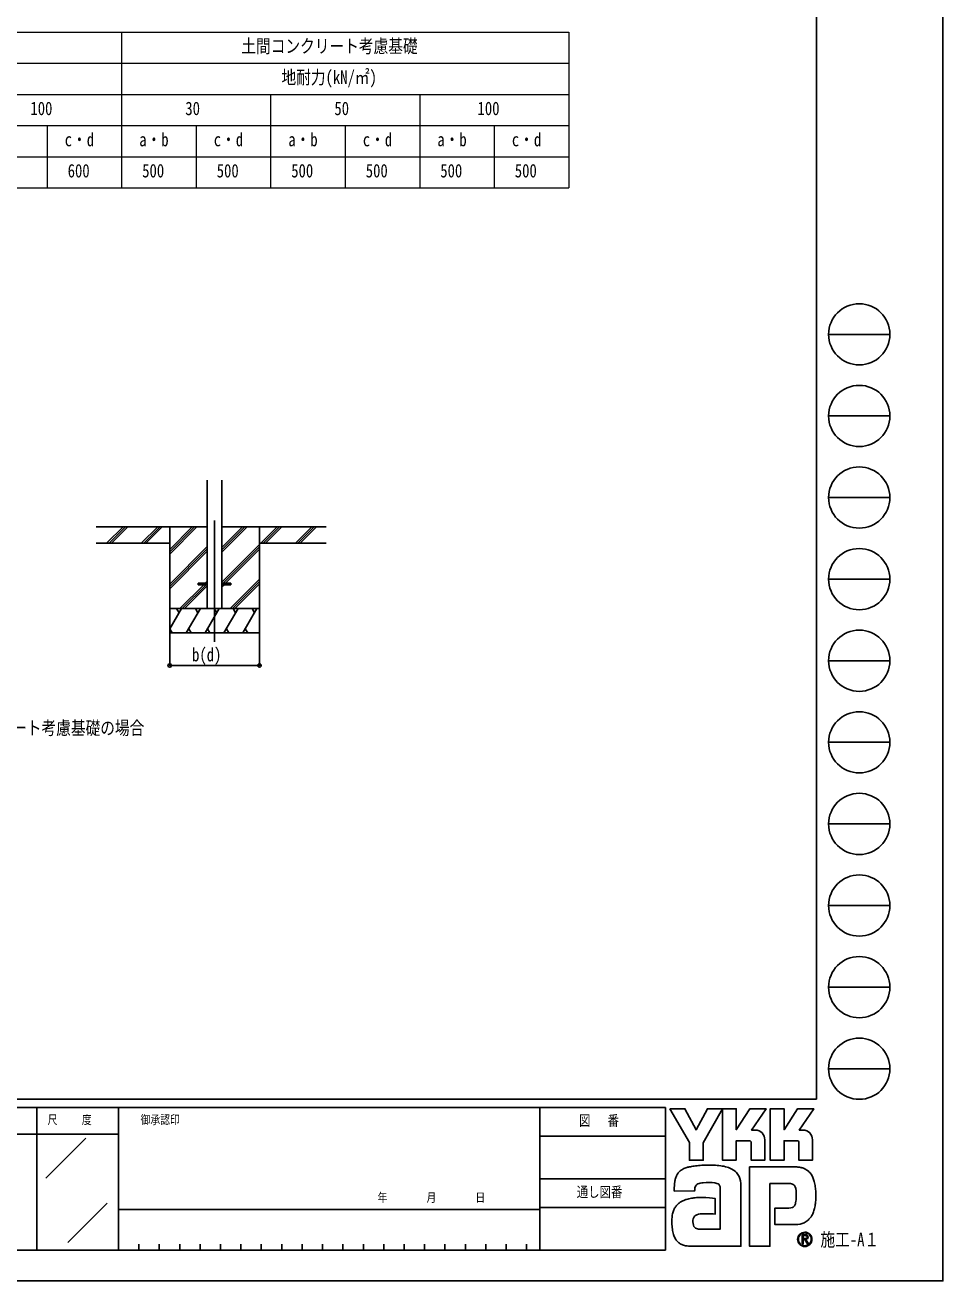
# Model space of a CAD drawing. Units: millimetres, scale not verified. Extents: x -10512 to 10512, y -7425 to 7425.
# Drawn here: x 4891 to 10512, y -7425 to 270 of the extents above; entities that cross this region are included whole.
import ezdxf
from ezdxf.enums import TextEntityAlignment as Align

# ---------------------------------------------------------------- set-up
doc = ezdxf.new("R2010")
doc.units = ezdxf.units.MM
doc.header["$LTSCALE"] = 30
doc.layers.add('0-1_TABLE1', color=7, linetype='Continuous', lineweight=18)
for name, color, linetype in [('0-2_USER1', 3, 'Continuous'), ('0-3_YKK_12', 2, 'Continuous'), ('0-4_YKK_13', 4, 'Continuous'), ('0-5_YKK_A1', 4, 'Continuous'), ('0-6_YKK_D', 6, 'Continuous'), ('0-7_YKK_ZWAK', 7, 'Continuous')]:
    doc.layers.add(name, color=color, linetype=linetype)
doc.styles.add('ＭＳ ゴシック', font='')
doc.styles.get('ＭＳ ゴシック').set_extended_font_data('MS Gothic')

msp = doc.modelspace()

# ---------------------------------------------------------------- linework, layer by layer
at = {"layer": '0-1_TABLE1'}
for p, q in [((1746.5, 227.07), (8220.5, 227.07)), ((5481.5, 227.07), (5481.5, -727.43)), ((2742.5, 36.17), (8220.5, 36.17)), ((2742.5, -154.73), (8220.5, -154.73)), ((6394.5, -154.73), (6394.5, -727.43)), ((7307.5, -154.73), (7307.5, -727.43)), ((2742.5, -345.63), (8220.5, -345.63)), ((5025, -345.63), (5025, -727.43)), ((5938, -345.63), (5938, -727.43)), ((6851, -345.63), (6851, -727.43)), ((7764, -345.63), (7764, -727.43)), ((1746.5, -536.53), (8220.5, -536.53)), ((1746.5, -727.43), (8220.5, -727.43))]:
    msp.add_line(p, q, dxfattribs=at)
msp.add_lwpolyline([(8220.5, 227.07), (8220.5, -345.63), (8220.5, -727.43)], dxfattribs=at)
at = {"layer": '0-3_YKK_12'}
msp.add_line((6051.26, -2766.27), (6051.26, -3509.59), dxfattribs=at)
at = {"layer": '0-4_YKK_13'}
for p, q in [((5951.26, -3150.01), (5951.26, -3159.01)), ((5951.26, -3150.01), (6006.06, -3150.01)), ((6096.46, -3150.01), (6151.26, -3150.01)), ((6151.26, -3150.01), (6151.26, -3159.01)), ((5951.26, -3159.01), (6006.06, -3159.01)), ((6096.46, -3159.01), (6151.26, -3159.01))]:
    msp.add_line(p, q, dxfattribs=at)
at = {"layer": '0-5_YKK_A1'}
for p, q in [((6006.06, -2519.16), (6006.06, -3304.51)), ((6096.46, -2519.16), (6096.46, -3304.51)), ((6006.06, -2804.51), (5325.31, -2804.51)), ((5391.99, -2903.1), (5490.59, -2804.51)), ((5404.73, -2904.51), (5504.73, -2804.51)), ((5418.87, -2904.51), (5518.87, -2804.51)), ((5604.12, -2903.1), (5702.72, -2804.51)), ((5616.86, -2904.51), (5716.86, -2804.51)), ((5631, -2904.51), (5731.01, -2804.51)), ((5776.26, -2804.51), (5776.26, -3454.51)), ((5776.26, -2971.39), (5943.14, -2804.51)), ((5776.26, -2957.25), (5929, -2804.51)), ((5776.26, -2943.1), (5914.85, -2804.51)), ((6096.46, -2959.56), (6251.51, -2804.51)), ((6096.46, -2945.41), (6237.36, -2804.51)), ((6096.46, -2931.27), (6223.22, -2804.51)), ((6096.46, -2804.51), (6734.46, -2804.51)), ((6326.26, -2804.51), (6326.26, -3454.51)), ((6335.35, -2904.51), (6435.35, -2804.51)), ((6349.49, -2904.51), (6449.5, -2804.51)), ((6363.64, -2904.51), (6463.64, -2804.51)), ((6547.48, -2904.51), (6647.49, -2804.51)), ((6561.63, -2904.51), (6661.63, -2804.51)), ((6575.77, -2904.51), (6675.77, -2804.51)), ((5776.26, -2904.51), (5325.31, -2904.51)), ((6096.46, -3143.4), (6326.26, -2913.6)), ((6326.26, -2904.51), (6734.46, -2904.51)), ((5776.26, -3155.23), (6006.06, -2925.44)), ((5776.26, -3169.38), (6006.06, -2939.58)), ((5776.26, -3183.52), (6006.06, -2953.72)), ((6103.99, -3150.01), (6326.26, -2927.75)), ((6118.13, -3150.01), (6326.26, -2941.89)), ((5993.62, -3150.01), (6006.06, -3137.57)), ((6147.48, -3304.51), (6326.26, -3125.73)), ((6161.62, -3304.51), (6326.26, -3139.88)), ((6175.77, -3304.51), (6326.26, -3154.02)), ((5839.11, -3304.51), (5984.62, -3159.01)), ((5853.26, -3304.51), (5998.76, -3159.01)), ((5867.4, -3304.51), (6006.06, -3165.85)), ((6096.46, -3171.69), (6109.13, -3159.01)), ((6326.26, -3304.51), (5776.26, -3304.51)), ((5776.26, -3429.96), (5848.68, -3304.51)), ((5833.68, -3330.49), (5818.68, -3304.51)), ((5877.55, -3454.51), (5964.15, -3304.51)), ((5949.15, -3330.49), (5934.15, -3304.51)), ((5993.02, -3454.51), (6079.63, -3304.51)), ((6064.62, -3330.49), (6049.62, -3304.51)), ((6108.49, -3454.51), (6195.09, -3304.51)), ((6180.09, -3330.49), (6165.09, -3304.51)), ((6223.96, -3454.51), (6310.57, -3304.51)), ((6295.56, -3330.49), (6280.56, -3304.51)), ((5776.26, -3454.51), (6326.26, -3454.51)), ((5777.08, -3428.53), (5792.08, -3454.51)), ((5892.55, -3428.53), (5907.55, -3454.51)), ((6008.02, -3428.53), (6023.02, -3454.51)), ((6123.49, -3428.53), (6138.49, -3454.51)), ((6238.96, -3428.53), (6253.96, -3454.51))]:
    msp.add_line(p, q, dxfattribs=at)
at = {"layer": '0-6_YKK_D'}
for p, q in [((5776.26, -3454.51), (5776.26, -3655.51)), ((6326.26, -3454.51), (6326.26, -3655.51)), ((5776.26, -3654.51), (6326.26, -3654.51))]:
    msp.add_line(p, q, dxfattribs=at)
for centre in [(5776.26, -3654.51), (6326.26, -3654.51)]:
    msp.add_circle(centre, 10.62, dxfattribs=at)
at = {"layer": '0-7_YKK_ZWAK'}
for p, q in [((9737.55, 6937.5), (9737.55, -6312.5)), ((9812.55, -1625), (10187.55, -1625)), ((9812.55, -2125), (10187.55, -2125)), ((9812.55, -2625), (10187.55, -2625)), ((9812.55, -3125), (10187.55, -3125)), ((9812.55, -3625), (10187.55, -3625)), ((9812.55, -4125), (10187.55, -4125)), ((9812.55, -4625), (10187.55, -4625)), ((9812.55, -5125), (10187.55, -5125)), ((9812.55, -5625), (10187.55, -5625)), ((9812.55, -6125), (10187.55, -6125)), ((9737.55, -6312.5), (-9762.45, -6312.5)), ((4962.55, -6362.5), (4962.55, -7237.5)), ((5462.55, -6362.5), (4962.55, -6362.5)), ((8043.8, -6362.5), (5462.55, -6362.5)), ((5462.55, -6362.5), (5462.55, -7237.5)), ((8043.8, -6362.5), (8043.8, -7237.5)), ((8812.55, -6362.5), (8043.8, -6362.5)), ((8812.55, -6362.5), (8812.55, -7237.5)), ((4962.55, -6525), (3237.55, -6525)), ((4962.55, -6525), (5462.55, -6525)), ((8043.8, -6537.5), (8812.55, -6537.5)), ((5017.76, -6795.73), (5262.59, -6550.9)), ((8043.8, -6800), (8812.55, -6800)), ((5151.68, -7189.97), (5392.23, -6949.42)), ((5462.55, -6987.5), (8043.8, -6987.5)), ((8812.55, -6975), (8043.8, -6975)), ((9697.91, -7139.3), (9697.91, -7139.3)), ((5587.55, -7200), (5587.55, -7237.5)), ((5712.55, -7200), (5712.55, -7237.5)), ((5837.55, -7200), (5837.55, -7237.5)), ((5962.55, -7200), (5962.55, -7237.5)), ((6087.55, -7200), (6087.55, -7237.5)), ((6212.55, -7200), (6212.55, -7237.5)), ((6337.55, -7200), (6337.55, -7237.5)), ((6462.55, -7200), (6462.55, -7237.5)), ((6587.55, -7200), (6587.55, -7237.5)), ((6712.55, -7200), (6712.55, -7237.5)), ((6837.55, -7200), (6837.55, -7237.5)), ((6962.55, -7200), (6962.55, -7237.5)), ((7087.55, -7200), (7087.55, -7237.5)), ((7212.55, -7200), (7212.55, -7237.5)), ((7337.55, -7200), (7337.55, -7237.5)), ((7462.55, -7200), (7462.55, -7237.5)), ((7587.55, -7200), (7587.55, -7237.5)), ((7712.55, -7200), (7712.55, -7237.5)), ((7837.55, -7200), (7837.55, -7237.5)), ((7962.55, -7200), (7962.55, -7237.5)), ((9666.68, -7209.95), (9666.68, -7209.95)), ((3237.55, -7237.5), (4962.55, -7237.5)), ((4962.55, -7237.5), (5462.55, -7237.5)), ((5462.55, -7237.5), (8043.8, -7237.5)), ((8043.8, -7237.5), (8812.55, -7237.5))]:
    msp.add_line(p, q, dxfattribs=at)
for points in [[(-10512.5, -7425), (10512.5, -7425), (10512.5, 7425), (-10512.5, 7425)], [(8840.05, -6370), (8932.08, -6370), (9001.18, -6500.25), (9070.1, -6370), (9162.19, -6370), (9044.18, -6579.98), (9044.18, -6685.33), (8960.24, -6685.33), (8960.24, -6577.14)]]:
    msp.add_lwpolyline(points, close=True, dxfattribs=at)
for points in [[(4962.55, -6362.5), (3237.55, -6362.5), (3237.55, -7237.5)], [(9326.37, -6566.52), (9246.92, -6566.52), (9246.92, -6685.24), (9162.29, -6685.24), (9162.29, -6370), (9246.92, -6370), (9246.92, -6498.96), (9330.17, -6370), (9429.6, -6370), (9340.4, -6500.53), (9343.56, -6500.53), (9347.05, -6500.53), (9350.63, -6500.53), (9354.08, -6500.53), (9357.16, -6500.53), (9359.65, -6500.53), (9361.31, -6500.53), (9361.92, -6500.53)], [(9618.78, -6566.52), (9539.42, -6566.52), (9539.42, -6685.33), (9454.74, -6685.33), (9454.74, -6370), (9539.42, -6370), (9539.42, -6498.96), (9622.58, -6370), (9722.01, -6370), (9632.81, -6500.53), (9636, -6500.53), (9639.51, -6500.53), (9643.09, -6500.53), (9646.53, -6500.53), (9649.6, -6500.53), (9652.08, -6500.53), (9653.73, -6500.53), (9654.33, -6500.53)], [(9386.26, -6505.53), (9396.37, -6511.31), (9404.93, -6518.83), (9411.81, -6527.8), (9416.89, -6537.87), (9420.03, -6548.74), (9421.1, -6560.09), (9421.1, -6685.55), (9338.53, -6685.55), (9338.53, -6578.52)], [(9678.7, -6505.53), (9688.84, -6511.31), (9697.44, -6518.83), (9704.35, -6527.8), (9709.46, -6537.87), (9712.62, -6548.74), (9713.7, -6560.09), (9713.7, -6685.33), (9630.93, -6685.33), (9630.93, -6578.52)], [(9572.17, -6828.77), (9452.98, -6828.77), (9452.98, -7212.5), (9328.08, -7212.5), (9328.08, -6726.98), (9618.38, -6726.98)], [(9696.78, -6761.28), (9704.93, -6771.56), (9711.03, -6781.52), (9715.29, -6790.54)], [(9011.99, -6830.78), (9006.18, -6834.05), (9001.65, -6838.04), (8998.22, -6842.71), (8995.73, -6847.99), (8994.01, -6853.83), (8992.9, -6860.17), (8992.23, -6866.97), (8991.82, -6874.17), (8866.86, -6874.47), (8867.23, -6857.38), (8867.92, -6838.18)], [(9269.27, -6797.91), (9272.82, -6812.25), (9274.83, -6827.61), (9275.46, -6843.97), (9275.46, -7212.5), (8973.88, -7212.5)], [(9059.87, -6913.82), (9083.52, -6915.38), (9102.11, -6917.46), (9114.28, -6919.42), (9118.63, -6920.58), (9118.63, -7016.18), (9104.81, -7014.72), (9089.64, -7013.9), (9074.12, -7013.58), (9059.22, -7013.63), (9045.92, -7013.91), (9035.21, -7014.27), (9028.06, -7014.59), (9025.46, -7014.73), (9014.66, -7016.71), (9005.34, -7019.8), (8997.51, -7024.03), (8991.17, -7029.42), (8986.32, -7035.99), (8982.96, -7043.76), (8981.09, -7052.75), (8980.71, -7062.98), (8981.91, -7074.22), (8984.29, -7083.52), (8987.73, -7091.04), (8992.07, -7096.97), (8997.15, -7101.49), (9002.83, -7104.76), (9008.97, -7106.98), (9015.4, -7108.31), (9148.16, -7108.31), (9148.16, -6862.68), (9148.19, -6857.81), (9147.94, -6853.05), (9147.32, -6848.47), (9146.25, -6844.12), (9144.66, -6840.06), (9142.46, -6836.37), (9139.59, -6833.1), (9135.97, -6830.31)], [(9135.97, -6830.31), (9128.18, -6827.25), (9115.73, -6824.67), (9099.85, -6822.75), (9081.77, -6821.74), (9062.71, -6821.82), (9043.91, -6823.21)], [(9614.57, -6902.49), (9614.41, -6886.58), (9613.65, -6872.24), (9611.86, -6859.66), (9608.59, -6848.98)], [(9686.41, -7052.43), (9674.87, -7061.39), (9662.86, -7068.44), (9650.46, -7073.7), (9637.75, -7077.3), (9624.84, -7079.36), (9611.8, -7080.02), (9483.4, -7080.02), (9483.4, -6979.16), (9555.8, -6979.16), (9569.15, -6978.97), (9580.89, -6977.83), (9590.97, -6974.88)], [(9686.52, -7156.49), (9686.45, -7155.03), (9686.27, -7153.62), (9685.97, -7152.26), (9685.55, -7150.97), (9685.01, -7149.75), (9684.35, -7148.59), (9683.58, -7147.52), (9682.7, -7146.53), (9681.54, -7145.51), (9680.26, -7144.62), (9678.85, -7143.86), (9677.33, -7143.23), (9675.7, -7142.74), (9673.96, -7142.39), (9672.12, -7142.18), (9670.19, -7142.11), (9651.25, -7142.11), (9651.25, -7197.85), (9656.97, -7197.85), (9656.97, -7147.79), (9670.19, -7147.79), (9671.56, -7147.84), (9672.84, -7147.97), (9674.04, -7148.19), (9675.16, -7148.5), (9676.18, -7148.89), (9677.11, -7149.36), (9677.94, -7149.92), (9678.66, -7150.56)], [(9680.9, -7156.49), (9680.55, -7159.17), (9679.59, -7161.28), (9678.15, -7162.89), (9676.37, -7164.06), (9674.36, -7164.86), (9672.26, -7165.35), (9670.21, -7165.6), (9668.32, -7165.67), (9663.36, -7165.67), (9665.86, -7169.92), (9682.23, -7198.04), (9688.78, -7198.04), (9673, -7170.98), (9674.48, -7170.68), (9675.89, -7170.31), (9677.23, -7169.86), (9678.49, -7169.33), (9679.67, -7168.72), (9680.77, -7168.04), (9681.78, -7167.28), (9682.7, -7166.44)]]:
    msp.add_lwpolyline(points, dxfattribs=at)
for centre in [(10000.05, -1625), (10000.05, -2125), (10000.05, -2625), (10000.05, -3125), (10000.05, -3625), (10000.05, -4125), (10000.05, -4625), (10000.05, -5125), (10000.05, -5625), (10000.05, -6125)]:
    msp.add_circle(centre, 187.5, dxfattribs=at)
for centre, radius, start, end in [((9362.04, -6562.97), 62.44, 78.26798, 90.11215), ((9362.93, -6558.43), 57.81, 66.19963, 78.22058), ((9654.45, -6563.08), 62.55, 78.27851, 90.10826), ((9655.31, -6558.7), 58.09, 66.2483, 78.23226), ((9326.81, -6578.23), 11.72, 358.57817, 92.1683), ((9619.27, -6578.18), 11.67, 358.29941, 92.43455), ((8962.34, -6819.6), 90.18, 138.03852, 152.12015), ((8962.33, -6820.02), 90.45, 122.60463, 137.83438), ((8974.29, -6839.36), 113.2, 108.37421, 122.42809), ((8993.23, -6906.73), 183.13, 100.93159, 107.35499), ((9055.13, -7207.04), 489.75, 97.86054, 101.37938), ((9084.19, -7408.95), 693.73, 94.90201, 97.9576), ((9086.17, -7425.11), 710, 91.6169, 94.94971), ((9083.42, -7310.15), 595.01, 87.51794, 91.66439), ((9091.15, -7144.44), 429.12, 81.92631, 87.59083), ((9113.97, -6988.08), 271.1, 73.67137, 82.05943), ((9147.82, -6874.79), 152.88, 60.60528, 73.9085), ((9161.67, -6847.16), 122.01, 52.17347, 59.90542), ((9174.06, -6831.12), 101.74, 43.55042, 52.14561), ((9180.89, -6824.52), 92.24, 34.48659, 43.50182), ((9613.64, -6860.53), 133.64, 78.73198, 87.96551), ((9617.56, -6840.49), 113.22, 69.03034, 78.69541), ((9621.21, -6830.75), 102.82, 59.39484, 68.9885), ((9622.9, -6827.78), 99.4, 50.3012, 59.3616), ((9622.28, -6828.48), 100.33, 42.05209, 50.28551), ((9094.51, -6851.15), 226.96, 171.55622, 176.72493), ((9017.6, -6839.67), 149.2, 163.48385, 171.57982), ((8979.01, -6828.22), 108.95, 152.2125, 163.4865), ((9044.98, -6909.07), 84.96, 102.4979, 112.84632), ((9061.41, -6979.98), 157.75, 96.37207, 102.75341), ((9180.94, -6824.38), 92.12, 25.58915, 34.43128), ((9172.74, -6828.22), 101.17, 17.43089, 25.54591), ((9572.85, -6890.03), 61.26, 77.94572, 90.63794), ((9578.18, -6865.04), 35.72, 60.20991, 77.92418), ((9581.63, -6858.55), 28.37, 39.8078, 59.75378), ((9576.78, -6862.26), 34.47, 22.65544, 39.38165), ((9572.73, -6857.03), 157.3, 14.76267, 25.00486), ((9476.25, -6883.32), 257.3, 7.9139, 14.95041), ((9379.89, -6897.34), 354.67, 2.54376, 8.01251), ((9017.56, -7179.03), 264.11, 99.87193, 106.59825), ((9031.61, -7258.18), 344.49, 94.78469, 99.91711), ((9038.45, -7336.93), 423.53, 90.80099, 94.81812), ((9039.49, -7395.56), 482.18, 87.57779, 90.82714), ((9330.51, -6903.94), 284.06, 355.2339, 0.29193), ((9340.42, -6901.25), 394.19, 352.8937, 357.82206), ((9324.66, -6900.24), 409.98, 357.76419, 2.60674), ((8981.14, -7040.72), 127.26, 153.89178, 164.94341), ((8962.32, -7031.67), 106.37, 142.04688, 153.80771), ((8958.69, -7029.07), 101.91, 130.60221, 141.94427), ((8964.69, -7036.28), 111.29, 120.60724, 130.53081), ((8976.54, -7056.43), 134.67, 112.58838, 120.58162), ((8992.48, -7094.75), 176.17, 106.61303, 112.59024), ((9579.3, -6948.57), 28.78, 293.91672, 314.09376), ((9575.37, -6945.11), 34, 314.78099, 333.92928), ((9550.12, -6932.85), 62.07, 334.00676, 347.34989), ((9481.24, -6916.9), 132.77, 347.14308, 355.40008), ((9533.51, -6937.79), 197.44, 339.22498, 347.31457), ((9422.87, -6911.98), 311.04, 347.15166, 352.97565), ((9095.33, -7058.72), 243.22, 174.55588, 182.47272), ((9231.24, -7056.58), 379.12, 181.90948, 187.89042), ((9022.45, -7051.74), 170.01, 164.97537, 174.56739), ((9603.07, -6958.47), 125.59, 311.57033, 318.66243), ((9588.53, -6945.72), 144.93, 318.67367, 325.29112), ((9625.9, -6973.56), 98.37, 326.23251, 339.61931), ((9071.73, -7079.01), 218.04, 187.80471, 196.36971), ((8987.51, -7103.89), 130.22, 196.3102, 208.20993), ((9666.75, -7170.47), 44.1, 90.09157, 179.92363), ((9666.48, -7170.33), 39.22, 134.8007, 180.12175), ((9666.59, -7170.11), 39.14, 89.86602, 135.149), ((9666.75, -7170.39), 44.02, 44.93442, 90.08536), ((9666.76, -7170.41), 39.44, 45.03108, 90.11509), ((9672.52, -7156.26), 8.38, 358.3894, 42.86139), ((9666.79, -7170.42), 39.43, 0.00643, 45.07115), ((9667.1, -7170.25), 43.68, 359.78949, 45.13288), ((8950.84, -7123.41), 88.68, 208.29777, 223.35561), ((8942.57, -7130.69), 77.67, 223.64205, 239.63663), ((8949.43, -7118.2), 91.91, 239.8785, 253.65355), ((8962, -7075.02), 136.89, 253.69102, 263.74909), ((8972.65, -6980.24), 232.26, 263.68487, 270.30455), ((9666.49, -7170.52), 43.83, 179.86065, 225.14399), ((9666.32, -7170.58), 39.06, 179.75513, 225.29722), ((9666.7, -7170.53), 43.98, 224.94536, 269.98445), ((9666.61, -7170.94), 39.01, 224.62822, 270.10973), ((9666.62, -7170.35), 39.6, 270.09072, 359.90926), ((9666.69, -7170.31), 44.2, 269.98802, 314.93777), ((9672.69, -7156.89), 13.84, 316.37674, 1.6565), ((9666.99, -7170.6), 43.78, 314.92572, 0.23508)]:
    msp.add_arc(centre, radius, start, end, dxfattribs=at)

# ---------------------------------------------------------------- texts
at = {"layer": '0-1_TABLE1', "style": 'ＭＳ ゴシック', "width": 0.8}
for s, p in [('土間コンクリート考慮基礎', (6215, 75.37)), ('地耐力(kN/㎡)', (6461, -115.53)), ('100', (4923, -306.43)), ('30', (5872, -306.43)), ('50', (6785, -306.43)), ('100', (7662, -306.43)), ('c・d', (5133.25, -497.33)), ('a・b', (5589.75, -497.33)), ('c・d', (6046.25, -497.33)), ('a・b', (6502.75, -497.33)), ('c・d', (6959.25, -497.33)), ('a・b', (7415.75, -497.33)), ('c・d', (7872.25, -497.33)), ('600', (5151.25, -688.23)), ('500', (5607.75, -688.23)), ('500', (6064.25, -688.23)), ('500', (6520.75, -688.23)), ('500', (6977.25, -688.23)), ('500', (7433.75, -688.23)), ('500', (7890.25, -688.23))]:
    msp.add_text(s, height=82.48, dxfattribs=at).set_placement(p, align=Align.BOTTOM_LEFT)
at = {"layer": '0-2_USER1', "style": 'ＭＳ ゴシック', "width": 0.8}
msp.add_text('土間コンクリート考慮基礎の場合', height=82.48, dxfattribs=at).set_placement((4270.75, -4102.78), align=Align.BOTTOM_LEFT)
at = {"layer": '0-6_YKK_D', "style": 'ＭＳ ゴシック', "width": 0.8}
msp.add_text('b(d)', height=82.48, dxfattribs=at).set_placement((5913.26, -3653.71), align=Align.BOTTOM_LEFT)
at = {"layer": '0-7_YKK_ZWAK', "style": 'ＭＳ ゴシック', "width": 0.8}
for s, height, p in [('尺     度', 54.99, (5028.55, -6481.25)), ('御承認印', 54.99, (5597.85, -6481.25)), ('図\u3000 番', 64.15, (8283.51, -6493.75)), ('通し図番', 64.15, (8269.51, -6931.25)), ('年        月        日', 54.99, (7049.77, -6958.04)), ('施工-A１', 82.48, (9762.55, -7237.5))]:
    msp.add_text(s, height=height, dxfattribs=at).set_placement(p, align=Align.BOTTOM_LEFT)

doc.saveas('drawing.dxf')
